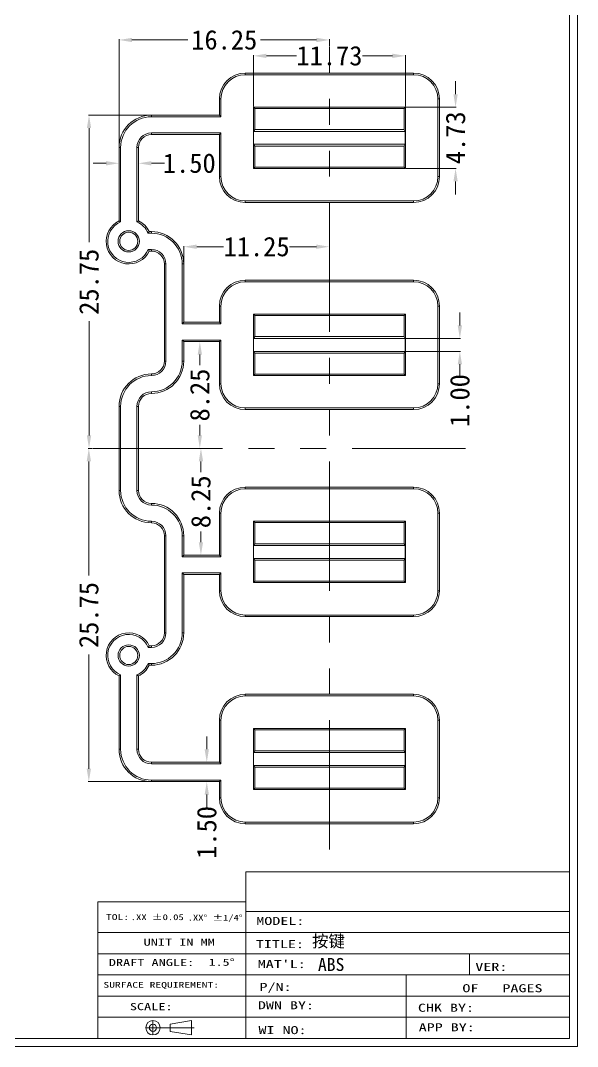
# Model space of a CAD drawing. Extents: x 28 to 864, y 245 to 592.
# Drawn here: x 598.6 to 641.6, y 245 to 324.3 of the extents above; entities that cross this region are included whole.
import ezdxf
from ezdxf.enums import TextEntityAlignment as Align

# ---------------------------------------------------------------- set-up
doc = ezdxf.new("R2010")
doc.units = 0
doc.header["$MEASUREMENT"] = 0
doc.linetypes.add('PHANTOM', pattern=[2.5, 1.25, -0.25, 0.25, -0.25, 0.25, -0.25])
doc.layers.add('30', color=7, linetype='Continuous')
doc.dimstyles.new('1', dxfattribs={"dimtxt": 1.5, "dimasz": 1, "dimexe": 0.05, "dimexo": 0.05, "dimgap": 0.05, "dimtad": 0, "dimzin": 0, "dimdsep": 46, "dimtxsty": 'Standard', "dimcen": 0, "dimclrd": 4, "dimclre": 4, "dimclrt": 3, "dimadec": 1, "dimazin": 0, "dimtfac": 1, "dimtofl": 0, "dimtmove": 0, "dimatfit": 3, "dimfxl": 0.18, "dimtolj": 1, "dimtzin": 0, "dimlwd": 9, "dimlwe": 9, "dimarcsym": 0})

# ---------------------------------------------------------------- blocks, each defined once
blk = doc.blocks.new('*T17')
at = {"linetype": 'ByBlock', "width": 1.2}
blk.add_text('WI NO:', height=1.8, dxfattribs=at).set_placement((320.43, 5.76), (331.23, 5.76), align=Align.FIT)
blk = doc.blocks.new('*T21')
at = {"linetype": 'ByBlock', "width": 1.090909}
blk.add_text('DRAFT ANGLE:', height=1.6, dxfattribs=at).set_placement((279.54, 21.07), (298.74, 21.07), align=Align.FIT)
blk = doc.blocks.new('*T23')
at = {"linetype": 'ByBlock', "width": 1.111111}
blk.add_text('UNIT IN MM', height=1.6, dxfattribs=at).set_placement((287.36, 25.63), (303.36, 25.63), align=Align.FIT)
blk = doc.blocks.new('*T20')
at = {"linetype": 'ByBlock', "width": 1.309524}
blk.add_text('.XX %%p0.05', height=1.3, dxfattribs=at).set_placement((284.48, 31.39), (296.39, 31.39), align=Align.FIT)
blk = doc.blocks.new('*T24')
at = {"linetype": 'ByBlock', "width": 1.2}
blk.add_text('SCALE:', height=1.6, dxfattribs=at).set_placement((284.27, 11.14), (293.87, 11.14), align=Align.FIT)
blk = doc.blocks.new('*T22')
at = {"linetype": 'ByBlock', "width": 1.071429}
blk.add_text('SURFACE REQUIREMENT:', height=1.3, dxfattribs=at).set_placement((278.32, 16.19), (304.32, 16.19), align=Align.FIT)
blk = doc.blocks.new('*T19')
at = {"linetype": 'ByBlock', "width": 1.333333}
blk.add_text('TOL:', height=1.3, dxfattribs=at).set_placement((278.91, 31.43), (284.11, 31.43), align=Align.FIT)
blk = doc.blocks.new('*T25')
at = {"linetype": 'ByBlock', "width": 1.571429}
blk.add_text('1.5%%d', height=1.6, dxfattribs=at).set_placement((301.97, 21.12), (307.84, 21.12), align=Align.FIT)
blk = doc.blocks.new('*T18')
at = {"linetype": 'ByBlock', "width": 1.1875}
blk.add_text('.XX%%d %%p1/4%%d', height=1.3, dxfattribs=at).set_placement((297.28, 31.29), (309.63, 31.29), align=Align.FIT)
blk = doc.blocks.new('*T29')
at = {"linetype": 'ByBlock', "width": 1.285714}
blk.add_text('TITLE:', height=1.8, dxfattribs=at).set_placement((319.85, 25.09), (330.65, 25.09), align=Align.FIT)
blk = doc.blocks.new('*T26')
at = {"linetype": 'ByBlock', "width": 1.2}
blk.add_text('MODEL:', height=1.8, dxfattribs=at).set_placement((319.94, 30.3), (330.74, 30.3), align=Align.FIT)
blk = doc.blocks.new('*T28')
at = {"linetype": 'ByBlock', "width": 1.333333}
blk.add_text('P/N:', height=1.8, dxfattribs=at).set_placement((320.66, 15.46), (327.86, 15.46), align=Align.FIT)
blk = doc.blocks.new('*T27')
at = {"linetype": 'ByBlock', "width": 1.105263}
blk.add_text('DWN BY:', height=1.8, dxfattribs=at).set_placement((320.3, 11.35), (332.9, 11.35), align=Align.FIT)
blk = doc.blocks.new('*T30')
at = {"linetype": 'ByBlock', "width": 1.333333}
blk.add_text("MAT'L:", height=1.8, dxfattribs=at).set_placement((320.26, 20.61), (331.06, 20.61), align=Align.FIT)
blk = doc.blocks.new('*T15')
at = {"linetype": 'ByBlock', "width": 1.166667}
blk.add_text('APP BY:', height=1.8, dxfattribs=at).set_placement((356.43, 6.4), (369.03, 6.4), align=Align.FIT)
blk = doc.blocks.new('*T32')
at = {"linetype": 'ByBlock', "width": 1.034483}
blk.add_text('OF   PAGES', height=1.8, dxfattribs=at).set_placement((366.25, 15.18), (384.25, 15.18), align=Align.FIT)
blk = doc.blocks.new('*T31')
at = {"linetype": 'ByBlock', "width": 1.2}
blk.add_text('VER:', height=1.8, dxfattribs=at).set_placement((369.15, 19.98), (376.35, 19.98), align=Align.FIT)
blk = doc.blocks.new('*T16')
at = {"linetype": 'ByBlock', "width": 1.166667}
blk.add_text('CHK BY:', height=1.8, dxfattribs=at).set_placement((356.26, 10.79), (368.86, 10.79), align=Align.FIT)
blk = doc.blocks.new('*D46')
at = {"color": 4, "linetype": 'Continuous', "lineweight": 9}
for p, q in [((616.591, 317.643), (616.591, 321.609)), ((617.591, 321.559), (619.909, 321.559)), ((627.326, 321.559), (625.009, 321.559)), ((628.326, 317.643), (628.326, 321.609))]:
    blk.add_line(p, q, dxfattribs=at)
for points in [[(617.591, 321.726), (617.591, 321.393), (616.591, 321.559)], [(627.326, 321.726), (627.326, 321.393), (628.326, 321.559)]]:
    blk.add_solid(points, dxfattribs=at)
at = {"layer": 'Defpoints', "color": 0, "linetype": 'Continuous', "lineweight": 9}
for p in [(628.326, 321.559), (616.591, 317.593), (628.326, 317.593)]:
    blk.add_point(p, dxfattribs=at)
at = {"color": 3, "linetype": 'Continuous', "lineweight": 9, "insert": (622.459, 321.559), "char_height": 1.5, "attachment_point": 5}
blk.add_mtext('\\A1;11.73', dxfattribs=at)
blk = doc.blocks.new('*D47')
at = {"color": 4, "linetype": 'Continuous', "lineweight": 9}
for p, q in [((632.202, 318.593), (632.202, 319.593)), ((628.376, 317.593), (632.252, 317.593)), ((628.376, 312.858), (632.252, 312.858)), ((632.202, 311.858), (632.202, 310.858))]:
    blk.add_line(p, q, dxfattribs=at)
for points in [[(632.035, 318.593), (632.369, 318.593), (632.202, 317.593)], [(632.035, 311.858), (632.369, 311.858), (632.202, 312.858)]]:
    blk.add_solid(points, dxfattribs=at)
at = {"layer": 'Defpoints', "color": 0, "linetype": 'Continuous', "lineweight": 9}
for p in [(628.326, 317.593), (632.202, 317.593), (628.326, 312.858)]:
    blk.add_point(p, dxfattribs=at)
at = {"color": 3, "linetype": 'Continuous', "lineweight": 9, "insert": (632.202, 315.226), "char_height": 1.5, "attachment_point": 5, "rotation": 90}
blk.add_mtext('\\A1;4.73', dxfattribs=at)
blk = doc.blocks.new('*D48')
at = {"color": 4, "linetype": 'Continuous', "lineweight": 9}
for p, q in [((632.532, 300.726), (632.532, 301.726)), ((628.362, 299.726), (632.582, 299.726)), ((628.362, 298.726), (632.582, 298.726)), ((632.532, 297.726), (632.532, 296.726))]:
    blk.add_line(p, q, dxfattribs=at)
for points in [[(632.366, 300.726), (632.699, 300.726), (632.532, 299.726)], [(632.366, 297.726), (632.699, 297.726), (632.532, 298.726)]]:
    blk.add_solid(points, dxfattribs=at)
at = {"layer": 'Defpoints', "color": 0, "linetype": 'Continuous', "lineweight": 9}
for p in [(628.312, 299.726), (628.312, 298.726), (632.532, 298.726)]:
    blk.add_point(p, dxfattribs=at)
at = {"color": 3, "linetype": 'Continuous', "lineweight": 9, "insert": (632.532, 294.926), "char_height": 1.5, "attachment_point": 5, "rotation": 90}
blk.add_mtext('\\A1;1.00', dxfattribs=at)
blk = doc.blocks.new('*D49')
at = {"color": 4, "linetype": 'Continuous', "lineweight": 9}
for p, q in [((612.986, 267.976), (612.986, 268.976)), ((613.909, 266.976), (612.936, 266.976)), ((613.909, 265.476), (612.936, 265.476)), ((612.986, 264.476), (612.986, 263.476))]:
    blk.add_line(p, q, dxfattribs=at)
for points in [[(612.819, 267.976), (613.152, 267.976), (612.986, 266.976)], [(612.819, 264.476), (613.152, 264.476), (612.986, 265.476)]]:
    blk.add_solid(points, dxfattribs=at)
at = {"layer": 'Defpoints', "color": 0, "linetype": 'Continuous', "lineweight": 9}
for p in [(613.959, 266.976), (612.986, 265.476), (613.959, 265.476)]:
    blk.add_point(p, dxfattribs=at)
at = {"color": 3, "linetype": 'Continuous', "lineweight": 9, "insert": (612.986, 261.551), "char_height": 1.5, "attachment_point": 5, "rotation": 90}
blk.add_mtext('\\A1;1.50', dxfattribs=at)
blk = doc.blocks.new('*D50')
at = {"color": 4, "linetype": 'Continuous', "lineweight": 9}
for p, q in [((606.209, 314.526), (606.209, 322.837)), ((607.209, 322.787), (611.534, 322.787)), ((621.459, 322.787), (617.134, 322.787)), ((622.459, 322.276), (622.459, 322.837))]:
    blk.add_line(p, q, dxfattribs=at)
for points in [[(607.209, 322.953), (607.209, 322.62), (606.209, 322.787)], [(621.459, 322.953), (621.459, 322.62), (622.459, 322.787)]]:
    blk.add_solid(points, dxfattribs=at)
at = {"layer": 'Defpoints', "color": 0, "linetype": 'Continuous', "lineweight": 9}
for p in [(606.209, 322.787), (622.459, 322.226), (606.209, 314.476)]:
    blk.add_point(p, dxfattribs=at)
at = {"color": 3, "linetype": 'Continuous', "lineweight": 9, "insert": (614.334, 322.787), "char_height": 1.5, "attachment_point": 5}
blk.add_mtext('\\A1;16.25', dxfattribs=at)
blk = doc.blocks.new('*D51')
at = {"color": 4, "linetype": 'Continuous', "lineweight": 9}
for p, q in [((606.209, 314.426), (606.209, 313.207)), ((607.709, 314.426), (607.709, 313.207)), ((605.209, 313.257), (604.209, 313.257)), ((608.709, 313.257), (609.709, 313.257))]:
    blk.add_line(p, q, dxfattribs=at)
for points in [[(605.209, 313.424), (605.209, 313.091), (606.209, 313.257)], [(608.709, 313.424), (608.709, 313.091), (607.709, 313.257)]]:
    blk.add_solid(points, dxfattribs=at)
at = {"layer": 'Defpoints', "color": 0, "linetype": 'Continuous', "lineweight": 9}
for p in [(606.209, 314.476), (607.709, 314.476), (607.709, 313.257)]:
    blk.add_point(p, dxfattribs=at)
at = {"color": 3, "linetype": 'Continuous', "lineweight": 9, "insert": (611.634, 313.257), "char_height": 1.5, "attachment_point": 5}
blk.add_mtext('\\A1;1.50', dxfattribs=at)
blk = doc.blocks.new('*D52')
at = {"color": 4, "linetype": 'Continuous', "lineweight": 9}
for p, q in [((612.534, 299.476), (612.398, 299.476)), ((612.448, 298.476), (612.448, 297.651)), ((612.448, 292.226), (612.448, 293.051)), ((612.534, 291.226), (612.398, 291.226))]:
    blk.add_line(p, q, dxfattribs=at)
for points in [[(612.282, 298.476), (612.615, 298.476), (612.448, 299.476)], [(612.282, 292.226), (612.615, 292.226), (612.448, 291.226)]]:
    blk.add_solid(points, dxfattribs=at)
at = {"layer": 'Defpoints', "color": 0, "linetype": 'Continuous', "lineweight": 9}
for p in [(612.584, 299.476), (612.448, 291.226), (612.584, 291.226)]:
    blk.add_point(p, dxfattribs=at)
at = {"color": 3, "linetype": 'Continuous', "lineweight": 9, "insert": (612.448, 295.351), "char_height": 1.5, "attachment_point": 5, "rotation": 90}
blk.add_mtext('\\A1;8.25', dxfattribs=at)
blk = doc.blocks.new('*D53')
at = {"color": 4, "linetype": 'Continuous', "lineweight": 9}
for p, q in [((612.534, 290.226), (612.534, 289.401)), ((612.534, 283.976), (612.534, 284.801)), ((612.534, 282.976), (612.484, 282.976))]:
    blk.add_line(p, q, dxfattribs=at)
for points in [[(612.367, 290.226), (612.7, 290.226), (612.534, 291.226)], [(612.367, 283.976), (612.7, 283.976), (612.534, 282.976)]]:
    blk.add_solid(points, dxfattribs=at)
at = {"layer": 'Defpoints', "color": 0, "linetype": 'Continuous', "lineweight": 9}
for p in [(612.534, 291.226), (612.534, 291.226), (612.584, 282.976)]:
    blk.add_point(p, dxfattribs=at)
at = {"color": 3, "linetype": 'Continuous', "lineweight": 9, "insert": (612.534, 287.101), "char_height": 1.5, "attachment_point": 5, "rotation": 90}
blk.add_mtext('\\A1;8.25', dxfattribs=at)
blk = doc.blocks.new('*D54')
at = {"color": 4, "linetype": 'Continuous', "lineweight": 9}
for p, q in [((608.659, 316.976), (603.841, 316.976)), ((603.891, 315.976), (603.891, 307.151)), ((603.891, 292.226), (603.891, 301.051)), ((604.159, 291.226), (603.841, 291.226))]:
    blk.add_line(p, q, dxfattribs=at)
for points in [[(603.724, 315.976), (604.058, 315.976), (603.891, 316.976)], [(603.724, 292.226), (604.058, 292.226), (603.891, 291.226)]]:
    blk.add_solid(points, dxfattribs=at)
at = {"layer": 'Defpoints', "color": 0, "linetype": 'Continuous', "lineweight": 9}
for p in [(603.891, 316.976), (608.709, 316.976), (604.209, 291.226)]:
    blk.add_point(p, dxfattribs=at)
at = {"color": 3, "linetype": 'Continuous', "lineweight": 9, "insert": (603.891, 304.101), "char_height": 1.5, "attachment_point": 5, "rotation": 90}
blk.add_mtext('\\A1;25.75', dxfattribs=at)
blk = doc.blocks.new('*D55')
at = {"color": 4, "linetype": 'Continuous', "lineweight": 9}
for p, q in [((604.159, 291.226), (603.825, 291.226)), ((603.875, 290.226), (603.875, 281.401)), ((603.875, 266.476), (603.875, 275.301)), ((608.659, 265.476), (603.825, 265.476))]:
    blk.add_line(p, q, dxfattribs=at)
for points in [[(603.708, 290.226), (604.042, 290.226), (603.875, 291.226)], [(603.708, 266.476), (604.042, 266.476), (603.875, 265.476)]]:
    blk.add_solid(points, dxfattribs=at)
at = {"layer": 'Defpoints', "color": 0, "linetype": 'Continuous', "lineweight": 9}
for p in [(604.209, 291.226), (603.875, 265.476), (608.709, 265.476)]:
    blk.add_point(p, dxfattribs=at)
at = {"color": 3, "linetype": 'Continuous', "lineweight": 9, "insert": (603.875, 278.351), "char_height": 1.5, "attachment_point": 5, "rotation": 90}
blk.add_mtext('\\A1;25.75', dxfattribs=at)
blk = doc.blocks.new('*D56')
at = {"color": 4, "linetype": 'Continuous', "lineweight": 9}
for p, q in [((611.209, 305.526), (611.209, 306.86)), ((612.209, 306.81), (614.284, 306.81)), ((621.459, 306.81), (619.384, 306.81)), ((622.459, 305.526), (622.459, 306.86))]:
    blk.add_line(p, q, dxfattribs=at)
for points in [[(612.209, 306.977), (612.209, 306.643), (611.209, 306.81)], [(621.459, 306.977), (621.459, 306.643), (622.459, 306.81)]]:
    blk.add_solid(points, dxfattribs=at)
at = {"layer": 'Defpoints', "color": 0, "linetype": 'Continuous', "lineweight": 9}
for p in [(622.459, 306.81), (611.209, 305.476), (622.459, 305.476)]:
    blk.add_point(p, dxfattribs=at)
at = {"color": 3, "linetype": 'Continuous', "lineweight": 9, "insert": (616.834, 306.81), "char_height": 1.5, "attachment_point": 5}
blk.add_mtext('\\A1;11.25', dxfattribs=at)

msp = doc.modelspace()

# ---------------------------------------------------------------- linework, layer by layer
at = {"color": 7, "linetype": 'Continuous', "lineweight": 9}
for p, q in [((641.616, 245.013), (641.616, 337.449)), ((640.993, 245.635), (640.993, 336.827)), ((510.898, 245.013), (641.616, 245.013)), ((511.521, 245.635), (640.993, 245.635))]:
    msp.add_line(p, q, dxfattribs=at)
at = {"lineweight": 9}
for p, q in [((616.004, 258.497), (640.993, 258.497)), ((616.004, 258.497), (616.004, 245.635)), ((640.993, 258.497), (640.993, 245.635)), ((604.568, 256.179), (604.568, 245.635)), ((604.568, 256.179), (616.004, 256.179)), ((616.004, 256.179), (616.004, 245.635)), ((616.004, 255.449), (640.993, 255.449)), ((616.004, 253.813), (604.568, 253.813)), ((616.004, 253.813), (640.993, 253.813)), ((604.568, 252.178), (616.004, 252.178)), ((616.004, 252.178), (640.993, 252.178)), ((633.288, 250.542), (633.288, 252.178)), ((604.568, 250.542), (616.004, 250.542)), ((616.004, 250.542), (640.993, 250.542)), ((628.389, 250.542), (628.389, 245.635)), ((604.568, 248.907), (616.004, 248.907)), ((616.004, 248.907), (640.993, 248.907)), ((604.568, 247.271), (616.004, 247.271)), ((610.148, 246.741), (611.795, 247.017)), ((610.148, 246.741), (610.148, 246.18)), ((611.795, 247.017), (611.795, 245.904)), ((616.004, 247.271), (640.993, 247.271)), ((610.148, 246.18), (611.795, 245.904))]:
    msp.add_line(p, q, dxfattribs=at)
at = {"color": 3, "lineweight": 9}
for p, q in [((608.83, 247.017), (608.83, 245.904)), ((608.273, 246.46), (612.023, 246.46))]:
    msp.add_line(p, q, dxfattribs=at)
at = {"lineweight": 9}
for radius in [0.557, 0.28]:
    msp.add_circle((608.83, 246.46), radius, dxfattribs=at)
at = {"layer": '30', "color": 1, "linetype": 'PHANTOM', "lineweight": 9, "ltscale": 8}
for p, q in [((622.459, 260.226), (622.459, 322.226)), ((604.209, 291.226), (632.959, 291.226))]:
    msp.add_line(p, q, dxfattribs=at)
at = {"layer": '30', "color": 7, "linetype": 'Continuous', "lineweight": 9}
for p, q in [((615.959, 320.103), (615.959, 320.226)), ((615.959, 320.226), (628.959, 320.226)), ((615.959, 320.103), (628.959, 320.103)), ((628.959, 320.103), (628.959, 320.226)), ((614.081, 318.226), (613.959, 318.226)), ((613.959, 316.976), (613.959, 318.226)), ((614.081, 316.853), (614.081, 318.226)), ((630.836, 318.226), (630.836, 312.226)), ((630.836, 318.226), (630.959, 318.226)), ((630.959, 318.226), (630.959, 312.226)), ((616.591, 317.593), (616.591, 312.858)), ((616.696, 317.489), (616.591, 317.593)), ((628.326, 317.593), (616.591, 317.593)), ((616.696, 317.489), (616.696, 315.862)), ((628.221, 317.489), (616.696, 317.489)), ((628.221, 317.489), (628.326, 317.593)), ((628.221, 315.862), (628.221, 317.489)), ((628.326, 312.858), (628.326, 317.593)), ((608.709, 316.976), (608.709, 316.853)), ((613.959, 316.976), (608.709, 316.976)), ((614.081, 316.853), (608.709, 316.853)), ((613.959, 316.976), (614.081, 316.853)), ((608.709, 315.599), (608.709, 315.476)), ((614.081, 315.599), (608.709, 315.599)), ((613.959, 315.476), (614.081, 315.599)), ((614.081, 312.226), (614.081, 315.599)), ((616.605, 315.726), (616.696, 315.862)), ((616.605, 314.726), (616.605, 315.726)), ((616.605, 315.726), (628.312, 315.726)), ((628.221, 315.862), (616.696, 315.862)), ((628.221, 315.862), (628.312, 315.726)), ((628.312, 315.726), (628.312, 314.726)), ((613.959, 315.476), (608.709, 315.476)), ((613.959, 312.226), (613.959, 315.476)), ((606.209, 314.476), (606.209, 308.807)), ((606.331, 314.476), (606.209, 314.476)), ((606.331, 314.476), (606.331, 308.727)), ((607.709, 314.476), (607.586, 314.476)), ((607.586, 314.476), (607.586, 308.727)), ((607.709, 314.476), (607.709, 308.807)), ((616.605, 314.726), (616.696, 314.59)), ((616.605, 314.726), (628.312, 314.726)), ((616.696, 314.59), (616.696, 312.963)), ((628.221, 314.59), (616.696, 314.59)), ((628.221, 314.59), (628.312, 314.726)), ((628.221, 312.963), (628.221, 314.59)), ((616.696, 312.963), (616.591, 312.858)), ((616.591, 312.858), (628.326, 312.858)), ((616.696, 312.963), (628.221, 312.963)), ((628.221, 312.963), (628.326, 312.858)), ((614.081, 312.226), (613.959, 312.226)), ((630.836, 312.226), (630.959, 312.226)), ((628.959, 310.349), (615.959, 310.349)), ((615.959, 310.349), (615.959, 310.226)), ((628.959, 310.226), (615.959, 310.226)), ((628.959, 310.349), (628.959, 310.226)), ((608.46, 307.853), (608.709, 307.853)), ((608.54, 307.976), (608.709, 307.976)), ((608.709, 307.853), (608.709, 307.976)), ((608.46, 306.599), (608.709, 306.599)), ((608.54, 306.476), (608.709, 306.476)), ((608.709, 306.476), (608.709, 306.599)), ((609.831, 305.476), (609.709, 305.476)), ((609.709, 305.476), (609.709, 297.976)), ((609.831, 305.476), (609.831, 297.976)), ((611.086, 305.476), (611.086, 300.853)), ((611.209, 305.476), (611.086, 305.476)), ((611.209, 305.476), (611.209, 300.976)), ((615.959, 304.103), (615.959, 304.226)), ((615.959, 304.226), (628.959, 304.226)), ((615.959, 304.103), (628.959, 304.103)), ((628.959, 304.103), (628.959, 304.226)), ((613.959, 300.976), (613.959, 302.226)), ((614.081, 302.226), (613.959, 302.226)), ((614.081, 300.853), (614.081, 302.226)), ((630.836, 302.226), (630.836, 296.226)), ((630.836, 302.226), (630.959, 302.226)), ((630.959, 302.226), (630.959, 296.226)), ((616.591, 301.593), (616.591, 296.858)), ((616.696, 301.489), (616.591, 301.593)), ((628.326, 301.593), (616.591, 301.593)), ((616.696, 301.489), (616.696, 299.862)), ((628.221, 301.489), (616.696, 301.489)), ((628.221, 301.489), (628.326, 301.593)), ((628.221, 299.862), (628.221, 301.489)), ((628.326, 296.858), (628.326, 301.593)), ((611.209, 300.976), (611.086, 300.853)), ((611.086, 300.853), (614.081, 300.853)), ((611.209, 300.976), (613.959, 300.976)), ((614.081, 300.853), (613.959, 300.976)), ((616.605, 299.726), (616.696, 299.862)), ((616.605, 298.726), (616.605, 299.726)), ((616.605, 299.726), (628.312, 299.726)), ((628.221, 299.862), (616.696, 299.862)), ((628.221, 299.862), (628.312, 299.726)), ((628.312, 299.726), (628.312, 298.726)), ((611.086, 299.599), (614.081, 299.599)), ((611.086, 299.599), (611.086, 297.976)), ((611.209, 299.476), (611.086, 299.599)), ((611.209, 299.476), (613.959, 299.476)), ((611.209, 299.476), (611.209, 297.976)), ((614.081, 299.599), (613.959, 299.476)), ((613.959, 296.226), (613.959, 299.476)), ((614.081, 296.226), (614.081, 299.599)), ((616.605, 298.726), (616.696, 298.59)), ((616.605, 298.726), (628.312, 298.726)), ((616.696, 298.59), (616.696, 296.963)), ((628.221, 298.59), (616.696, 298.59)), ((628.221, 298.59), (628.312, 298.726)), ((628.221, 296.963), (628.221, 298.59)), ((609.709, 297.976), (609.831, 297.976)), ((611.086, 297.976), (611.209, 297.976)), ((608.709, 296.853), (608.709, 296.976)), ((616.696, 296.963), (616.591, 296.858)), ((616.591, 296.858), (628.326, 296.858)), ((616.696, 296.963), (628.221, 296.963)), ((628.221, 296.963), (628.326, 296.858)), ((614.081, 296.226), (613.959, 296.226)), ((630.836, 296.226), (630.959, 296.226)), ((608.709, 295.599), (608.709, 295.476)), ((606.209, 294.476), (606.209, 287.976)), ((606.331, 294.476), (606.209, 294.476)), ((606.331, 294.476), (606.331, 287.976)), ((607.586, 294.476), (607.586, 287.976)), ((607.709, 294.476), (607.586, 294.476)), ((607.709, 294.476), (607.709, 287.976)), ((615.959, 294.349), (615.959, 294.226)), ((628.959, 294.349), (615.959, 294.349)), ((628.959, 294.226), (615.959, 294.226)), ((628.959, 294.349), (628.959, 294.226)), ((606.209, 287.976), (606.331, 287.976)), ((607.586, 287.976), (607.709, 287.976)), ((615.959, 288.103), (615.959, 288.226)), ((615.959, 288.226), (628.959, 288.226)), ((615.959, 288.103), (628.959, 288.103)), ((628.959, 288.103), (628.959, 288.226)), ((608.709, 286.976), (608.709, 286.853)), ((614.081, 286.226), (613.959, 286.226)), ((613.959, 282.976), (613.959, 286.226)), ((614.081, 282.853), (614.081, 286.226)), ((630.836, 286.226), (630.836, 280.226)), ((630.836, 286.226), (630.959, 286.226)), ((630.959, 286.226), (630.959, 280.226)), ((608.709, 285.476), (608.709, 285.599)), ((616.591, 285.593), (616.591, 280.858)), ((616.696, 285.489), (616.591, 285.593)), ((628.326, 285.593), (616.591, 285.593)), ((616.696, 285.489), (616.696, 283.862)), ((628.221, 285.489), (616.696, 285.489)), ((628.221, 285.489), (628.326, 285.593)), ((628.221, 283.862), (628.221, 285.489)), ((628.326, 280.858), (628.326, 285.593)), ((609.831, 284.476), (609.709, 284.476)), ((609.709, 284.476), (609.709, 276.976)), ((609.831, 284.476), (609.831, 276.976)), ((611.209, 284.476), (611.086, 284.476)), ((611.086, 284.476), (611.086, 282.853)), ((611.209, 284.476), (611.209, 282.976)), ((616.605, 283.726), (616.696, 283.862)), ((628.221, 283.862), (616.696, 283.862)), ((628.221, 283.862), (628.312, 283.726)), ((616.605, 282.726), (616.605, 283.726)), ((616.605, 283.726), (628.312, 283.726)), ((628.312, 283.726), (628.312, 282.726)), ((611.209, 282.976), (611.086, 282.853)), ((611.086, 282.853), (614.081, 282.853)), ((611.209, 282.976), (613.959, 282.976)), ((614.081, 282.853), (613.959, 282.976)), ((616.605, 282.726), (616.696, 282.59)), ((616.605, 282.726), (628.312, 282.726)), ((616.696, 282.59), (616.696, 280.963)), ((628.221, 282.59), (616.696, 282.59)), ((628.221, 282.59), (628.312, 282.726)), ((628.221, 280.963), (628.221, 282.59)), ((611.086, 281.599), (614.081, 281.599)), ((611.086, 281.599), (611.086, 276.976)), ((611.209, 281.476), (611.086, 281.599)), ((611.209, 281.476), (611.209, 276.976)), ((611.209, 281.476), (613.959, 281.476)), ((614.081, 281.599), (613.959, 281.476)), ((613.959, 280.226), (613.959, 281.476)), ((614.081, 280.226), (614.081, 281.599)), ((616.696, 280.963), (616.591, 280.858)), ((616.591, 280.858), (628.326, 280.858)), ((616.696, 280.963), (628.221, 280.963)), ((628.221, 280.963), (628.326, 280.858)), ((614.081, 280.226), (613.959, 280.226)), ((630.836, 280.226), (630.959, 280.226)), ((628.959, 278.349), (615.959, 278.349)), ((615.959, 278.349), (615.959, 278.226)), ((628.959, 278.349), (628.959, 278.226)), ((628.959, 278.226), (615.959, 278.226)), ((609.709, 276.976), (609.831, 276.976)), ((611.086, 276.976), (611.209, 276.976)), ((608.709, 275.976), (608.54, 275.976)), ((608.709, 275.853), (608.709, 275.976)), ((608.709, 275.853), (608.46, 275.853)), ((608.709, 274.599), (608.46, 274.599)), ((608.709, 274.476), (608.54, 274.476)), ((608.709, 274.476), (608.709, 274.599)), ((606.209, 273.645), (606.209, 267.976)), ((606.331, 273.724), (606.331, 267.976)), ((607.586, 273.724), (607.586, 267.976)), ((607.709, 273.645), (607.709, 267.976)), ((615.959, 272.103), (615.959, 272.226)), ((615.959, 272.226), (628.959, 272.226)), ((615.959, 272.103), (628.959, 272.103)), ((628.959, 272.103), (628.959, 272.226)), ((613.959, 266.976), (613.959, 270.226)), ((614.081, 270.226), (613.959, 270.226)), ((614.081, 266.853), (614.081, 270.226)), ((616.591, 269.593), (616.591, 264.858)), ((616.696, 269.489), (616.591, 269.593)), ((628.326, 269.593), (616.591, 269.593)), ((628.221, 269.489), (628.326, 269.593)), ((628.326, 264.858), (628.326, 269.593)), ((630.836, 270.226), (630.959, 270.226)), ((630.836, 270.226), (630.836, 264.226)), ((630.959, 270.226), (630.959, 264.226)), ((616.696, 269.489), (616.696, 267.862)), ((628.221, 269.489), (616.696, 269.489)), ((628.221, 267.862), (628.221, 269.489)), ((606.209, 267.976), (606.331, 267.976)), ((607.586, 267.976), (607.709, 267.976)), ((616.605, 267.726), (616.696, 267.862)), ((616.605, 266.726), (616.605, 267.726)), ((616.605, 267.726), (628.312, 267.726)), ((628.221, 267.862), (616.696, 267.862)), ((628.221, 267.862), (628.312, 267.726)), ((628.312, 267.726), (628.312, 266.726)), ((608.709, 266.976), (608.709, 266.853)), ((608.709, 266.976), (613.959, 266.976)), ((608.709, 266.853), (614.081, 266.853)), ((614.081, 266.853), (613.959, 266.976)), ((616.605, 266.726), (616.696, 266.59)), ((616.605, 266.726), (628.312, 266.726)), ((616.696, 266.59), (616.696, 264.963)), ((628.221, 266.59), (616.696, 266.59)), ((628.221, 266.59), (628.312, 266.726)), ((628.221, 264.963), (628.221, 266.59)), ((608.709, 265.599), (608.709, 265.476)), ((608.709, 265.599), (614.081, 265.599)), ((614.081, 265.599), (613.959, 265.476)), ((614.081, 264.226), (614.081, 265.599)), ((608.709, 265.476), (613.959, 265.476)), ((613.959, 264.226), (613.959, 265.476)), ((616.696, 264.963), (616.591, 264.858)), ((616.591, 264.858), (628.326, 264.858)), ((616.696, 264.963), (628.221, 264.963)), ((628.221, 264.963), (628.326, 264.858)), ((614.081, 264.226), (613.959, 264.226)), ((630.836, 264.226), (630.959, 264.226)), ((615.959, 262.349), (615.959, 262.226)), ((628.959, 262.349), (615.959, 262.349)), ((628.959, 262.226), (615.959, 262.226)), ((628.959, 262.349), (628.959, 262.226))]:
    msp.add_line(p, q, dxfattribs=at)
for centre in [(606.959, 307.226), (606.959, 275.226)]:
    msp.add_circle(centre, 0.822, dxfattribs=at)
at = {"layer": '30', "color": 7, "linetype": 'Continuous', "lineweight": 9, "extrusion": (-6.70362e-16, -5.60665e-33, -1)}
for centre in [(-606.959, 307.226), (-606.959, 275.226)]:
    msp.add_circle(centre, 0.7, dxfattribs=at)
for centre, radius, start, end in [((-615.959, 318.226), 2, 0, 90), ((-615.959, 318.226), 1.877, 0, 90), ((-628.959, 318.226), 2, 90, 180), ((-628.959, 318.226), 1.877, 90, 180), ((-608.709, 314.476), 2.5, 0, 90), ((-608.709, 314.476), 1.123, 0, 90), ((-615.959, 312.226), 2, 270, 0), ((-615.959, 312.226), 1.877, 270, 0), ((-628.959, 312.226), 1.877, 180, 270), ((-628.959, 312.226), 2, 180, 270), ((-606.959, 307.226), 1.75, 205.37693, 64.62307), ((-606.959, 307.226), 1.627, 202.67188, 67.32812), ((-606.959, 307.226), 1.627, 112.67188, 157.32812), ((-606.959, 307.226), 1.75, 115.37693, 154.62307), ((-608.709, 305.476), 2.5, 90, 180), ((-608.709, 305.476), 1.123, 90, 180), ((-615.959, 302.226), 2, 0, 90), ((-615.959, 302.226), 1.877, 0, 90), ((-628.959, 302.226), 2, 90, 180), ((-628.959, 302.226), 1.877, 90, 180), ((-608.709, 297.976), 2.5, 180, 270), ((-608.709, 297.976), 1.123, 180, 270), ((-608.709, 294.476), 2.5, 0, 90), ((-615.959, 296.226), 2, 270, 0), ((-615.959, 296.226), 1.877, 270, 0), ((-628.959, 296.226), 1.877, 180, 270), ((-628.959, 296.226), 2, 180, 270), ((-608.709, 294.476), 1.123, 0, 90), ((-608.709, 287.976), 2.5, 270, 0), ((-608.709, 287.976), 1.123, 270, 0), ((-615.959, 286.226), 2, 0, 90), ((-615.959, 286.226), 1.877, 0, 90), ((-628.959, 286.226), 2, 90, 180), ((-628.959, 286.226), 1.877, 90, 180), ((-608.709, 284.476), 2.5, 90, 180), ((-608.709, 284.476), 1.123, 90, 180), ((-615.959, 280.226), 2, 270, 0), ((-615.959, 280.226), 1.877, 270, 0), ((-628.959, 280.226), 1.877, 180, 270), ((-628.959, 280.226), 2, 180, 270), ((-606.959, 275.226), 1.75, 295.37693, 154.62307), ((-606.959, 275.226), 1.627, 292.67188, 157.32812), ((-608.709, 276.976), 1.123, 180, 270), ((-608.709, 276.976), 2.5, 180, 270), ((-606.959, 275.226), 1.627, 202.67188, 247.32812), ((-606.959, 275.226), 1.75, 205.37693, 244.62307), ((-615.959, 270.226), 2, 0, 90), ((-615.959, 270.226), 1.877, 0, 90), ((-628.959, 270.226), 2, 90, 180), ((-628.959, 270.226), 1.877, 90, 180), ((-608.709, 267.976), 2.5, 270, 0), ((-608.709, 267.976), 1.123, 270, 0), ((-615.959, 264.226), 2, 270, 0), ((-615.959, 264.226), 1.877, 270, 0), ((-628.959, 264.226), 1.877, 180, 270), ((-628.959, 264.226), 2, 180, 270)]:
    msp.add_arc(centre, radius, start, end, dxfattribs=at)
at = {"layer": '30', "color": 7, "linetype": 'Continuous', "lineweight": 9}
for centre, radius, start, end in [((608.709, 314.476), 2.377, 90, 180), ((608.709, 314.476), 1, 90, 180), ((608.709, 305.476), 2.377, 0, 90), ((608.709, 305.476), 1, 0, 90), ((608.709, 297.976), 2.377, 270, 0), ((608.709, 297.976), 1, 270, 0), ((608.709, 294.476), 2.377, 90, 180), ((608.709, 294.476), 1, 90, 180), ((608.709, 287.976), 2.377, 180, 270), ((608.709, 287.976), 1, 180, 270), ((608.709, 284.476), 2.377, 0, 90), ((608.709, 284.476), 1, 0, 90), ((608.709, 276.976), 1, 270, 0), ((608.709, 276.976), 2.377, 270, 0), ((608.709, 267.976), 2.377, 180, 270), ((608.709, 267.976), 1, 180, 270)]:
    msp.add_arc(centre, radius, start, end, dxfattribs=at)
for points in [[(606.209, 308.807), (606.25, 308.781), (606.291, 308.755), (606.331, 308.727)], [(607.709, 308.807), (607.668, 308.781), (607.627, 308.755), (607.586, 308.727)], [(608.46, 307.853), (608.487, 307.894), (608.514, 307.935), (608.54, 307.976)], [(608.46, 306.599), (608.487, 306.558), (608.514, 306.517), (608.54, 306.476)], [(608.54, 275.976), (608.514, 275.935), (608.487, 275.894), (608.46, 275.853)], [(608.54, 274.476), (608.514, 274.517), (608.487, 274.558), (608.46, 274.599)], [(606.331, 273.724), (606.291, 273.697), (606.25, 273.671), (606.209, 273.645)], [(607.586, 273.724), (607.627, 273.697), (607.668, 273.671), (607.709, 273.645)]]:
    msp.add_open_spline(points, degree=3, dxfattribs=at)

# ---------------------------------------------------------------- block references
at = {"lineweight": 9, "xscale": 0.3437275051417714, "yscale": 0.3437275051413309, "zscale": 0.3437275051416382}
for name, p in [('*T19', (509.331, 243.988)), ('*T20', (509.331, 243.988)), ('*T18', (509.331, 243.988)), ('*T26', (506.838, 243.988)), ('*T23', (509.331, 243.988)), ('*T29', (506.838, 243.988)), ('*T21', (509.331, 243.988)), ('*T25', (509.331, 243.988)), ('*T30', (506.838, 243.988)), ('*T31', (506.838, 243.988)), ('*T22', (509.331, 243.988)), ('*T28', (506.838, 243.988)), ('*T32', (506.838, 243.988)), ('*T24', (509.331, 243.988)), ('*T27', (506.838, 243.988)), ('*T16', (506.838, 243.988)), ('*T17', (506.838, 243.988)), ('*T15', (506.838, 243.988))]:
    msp.add_blockref(name, p, dxfattribs=at)

# ---------------------------------------------------------------- texts
at = {"color": 3, "lineweight": 9, "insert": (621.12, 253.612), "char_height": 0.92644, "width": 371.47524, "attachment_point": 1}
msp.add_mtext('{\\fSimSun|b0|i0|c134|p54;按键}', dxfattribs=at)
at = {"color": 3, "linetype": 'Continuous', "lineweight": 9, "insert": (621.571, 251.848), "char_height": 0.9993, "width": 6.31175, "attachment_point": 1}
msp.add_mtext('ABS', dxfattribs=at)

# ---------------------------------------------------------------- dimensions: what is measured, and where the dimension line sits
at = {"linetype": 'Continuous', "lineweight": 9}
for base, p1, p2, picture, middle in [((606.209, 322.787), (622.459, 322.226), (606.209, 314.476), '*D50', (614.334, 322.787)), ((628.3261, 321.5593), (616.5912, 317.5934), (628.3261, 317.5934), '*D46', (622.4587, 321.5593)), ((607.709, 313.257), (606.209, 314.476), (607.709, 314.476), '*D51', (611.634, 313.257)), ((622.459, 306.81), (611.209, 305.476), (622.459, 305.476), '*D56', (616.834, 306.81))]:
    dim = msp.add_linear_dim(base=base, p1=p1, p2=p2, dimstyle='1', dxfattribs=at)
    dim.commit()
    dim.dimension.update_dxf_attribs({"geometry": picture, "text_midpoint": middle})
for base, p1, p2, picture, middle in [((632.2019, 317.5934), (628.3261, 312.8585), (628.3261, 317.5934), '*D47', (632.2019, 315.2259)), ((603.891, 316.976), (604.209, 291.226), (608.709, 316.976), '*D54', (603.891, 304.101)), ((632.532, 298.726), (628.312, 299.726), (628.312, 298.726), '*D48', (632.532, 294.926)), ((612.448, 291.226), (612.584, 299.476), (612.584, 291.226), '*D52', (612.448, 295.351)), ((603.875, 265.476), (604.209, 291.226), (608.709, 265.476), '*D55', (603.875, 278.351)), ((612.534, 291.226), (612.584, 282.976), (612.534, 291.226), '*D53', (612.534, 287.101)), ((612.986, 265.476), (613.959, 266.976), (613.959, 265.476), '*D49', (612.986, 261.551))]:
    dim = msp.add_linear_dim(base=base, p1=p1, p2=p2, angle=90, dimstyle='1', dxfattribs=at)
    dim.commit()
    dim.dimension.update_dxf_attribs({"geometry": picture, "text_midpoint": middle})

doc.saveas('drawing.dxf')
